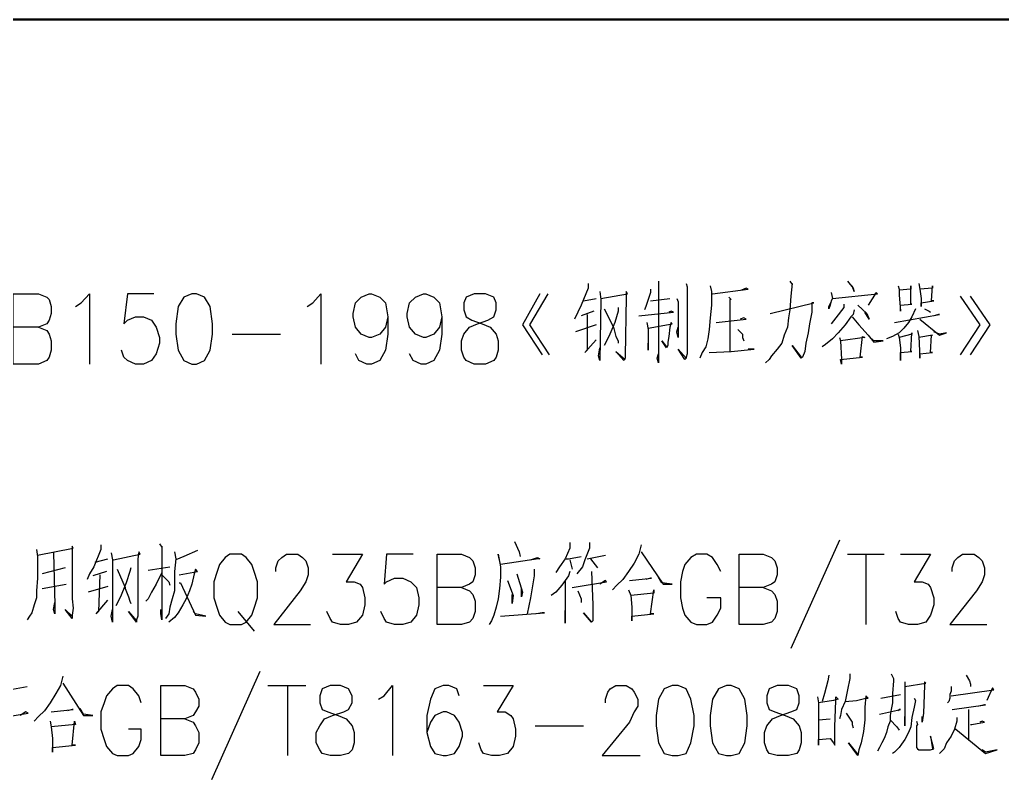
# Model space of a CAD drawing. Header units: millimetres. Extents: x -892 to 4698, y -3687 to 4524.
# Drawn here: x 2930 to 3486, y 4087 to 4524 of the extents above; entities that cross this region are included whole.
import ezdxf

# ---------------------------------------------------------------- set-up
doc = ezdxf.new("R2010")
doc.units = ezdxf.units.MM
doc.layers.add('1', color=7, linetype='Continuous')

msp = doc.modelspace()

# ---------------------------------------------------------------- linework, layer by layer
at = {"layer": '1', "color": 0, "lineweight": 50}
msp.add_lwpolyline([(-891.61, -3685.08), (-891.61, 4523.75), (4698.03, 4523.75), (4698.03, -3685.08), (-891.61, -3685.08)], dxfattribs=at)
at = {"layer": '1', "color": 0, "lineweight": 25}
for points in [[(3291.01, 4375.82), (3291.01, 4373.86), (3291.01, 4329.55), (3290.36, 4332.15), (3291.01, 4334.76)], [(3365.3, 4375.82), (3366.61, 4373.86), (3366.61, 4374.51), (3365.96, 4367.34), (3365.3, 4359.52), (3364.65, 4354.96), (3364, 4349.75), (3362.05, 4345.19), (3360.74, 4340.62), (3358.14, 4337.37), (3354.88, 4333.46), (3353.57, 4331.5), (3351.62, 4329.55)], [(3397.89, 4375.82), (3401.15, 4371.91), (3401.8, 4369.95), (3400.5, 4373.21)], [(3251.26, 4374.51), (3251.26, 4371.91), (3247.35, 4362.13), (3245.39, 4358.22), (3243.44, 4354.31)], [(3257.77, 4369.95), (3258.43, 4365.39), (3257.77, 4330.85), (3257.12, 4333.46), (3257.77, 4338.02)], [(3258.43, 4366.04), (3273.41, 4368.65), (3272.76, 4369.95), (3272.76, 4366.69), (3272.11, 4333.46), (3272.11, 4332.15), (3271.46, 4330.85), (3266.9, 4336.06), (3272.11, 4331.5)], [(3286.45, 4371.25), (3286.45, 4369.3), (3283.84, 4361.48), (3283.19, 4359.52)], [(3306.65, 4374.51), (3307.3, 4372.56), (3307.3, 4337.37), (3307.3, 4334.76), (3306.65, 4332.8), (3306.65, 4332.15), (3306, 4331.5), (3302.09, 4337.37), (3306.65, 4332.15)], [(3320.34, 4373.21), (3320.99, 4369.95), (3320.99, 4362.13), (3320.34, 4354.96), (3319.68, 4348.44), (3319.03, 4343.23), (3317.73, 4338.67), (3315.77, 4335.41), (3314.47, 4332.15)], [(3321.64, 4368.65), (3341.84, 4371.25), (3340.54, 4371.91), (3337.93, 4370.6)], [(3426.56, 4373.21), (3427.22, 4371.25), (3427.22, 4368), (3427.87, 4358.87), (3427.87, 4362.13), (3434.38, 4362.78), (3433.73, 4362.78), (3433.73, 4373.21), (3433.73, 4371.25), (3427.22, 4370.6)], [(3438.29, 4374.51), (3438.95, 4371.25), (3439.6, 4366.04), (3439.6, 4361.48), (3439.6, 4363.43), (3446.77, 4364.74), (3445.46, 4364.74), (3446.12, 4373.21), (3446.12, 4371.91), (3438.95, 4371.25)], [(2940.39, 4349.75), (2944.96, 4347.79), (2946.26, 4345.84), (2947.56, 4341.93), (2947.56, 4336.71), (2946.26, 4332.8), (2944.96, 4330.85), (2940.39, 4328.89), (2926.06, 4328.89), (2926.06, 4368.65), (2940.39, 4368.65), (2944.96, 4366.69), (2946.26, 4365.39), (2947.56, 4361.48), (2947.56, 4357.57), (2946.26, 4353.66), (2944.96, 4351.7), (2940.39, 4349.75), (2926.06, 4349.75)], [(2961.25, 4361.48), (2964.51, 4363.43), (2969.07, 4368.65), (2969.07, 4328.89)], [(3005.56, 4368.65), (2990.58, 4368.65), (2988.62, 4351.7), (2990.58, 4353.66), (2995.14, 4355.61), (2999.7, 4355.61), (3004.26, 4353.66), (3006.87, 4349.75), (3008.82, 4343.88), (3008.82, 4340.62), (3006.87, 4334.76), (3004.26, 4330.85), (2999.7, 4328.89), (2995.14, 4328.89), (2990.58, 4330.85), (2988.62, 4332.8), (2987.32, 4336.71)], [(3027.07, 4368.65), (3022.51, 4366.69), (3019.25, 4361.48), (3017.95, 4351.7), (3017.95, 4345.84), (3019.25, 4336.71), (3022.51, 4330.85), (3027.07, 4328.89), (3029.68, 4328.89), (3034.24, 4330.85), (3037.5, 4336.71), (3038.8, 4345.84), (3038.8, 4351.7), (3037.5, 4361.48), (3034.24, 4366.69), (3029.68, 4368.65), (3027.07, 4368.65)], [(3092.24, 4361.48), (3095.5, 4363.43), (3100.06, 4368.65), (3100.06, 4328.89)], [(3137.86, 4355.61), (3136.56, 4349.75), (3133.3, 4345.84), (3128.74, 4343.88), (3127.43, 4343.88), (3122.87, 4345.84), (3119.61, 4349.75), (3118.31, 4355.61), (3118.31, 4357.57), (3119.61, 4363.43), (3122.87, 4366.69), (3127.43, 4368.65), (3128.74, 4368.65), (3133.3, 4366.69), (3136.56, 4363.43), (3137.86, 4355.61), (3137.86, 4345.84), (3136.56, 4336.71), (3133.3, 4330.85), (3128.74, 4328.89), (3126.13, 4328.89), (3121.57, 4330.85), (3119.61, 4334.76)], [(3168.49, 4355.61), (3167.19, 4349.75), (3163.93, 4345.84), (3159.37, 4343.88), (3158.06, 4343.88), (3153.5, 4345.84), (3150.24, 4349.75), (3148.94, 4355.61), (3148.94, 4357.57), (3150.24, 4363.43), (3153.5, 4366.69), (3158.06, 4368.65), (3159.37, 4368.65), (3163.93, 4366.69), (3167.19, 4363.43), (3168.49, 4355.61), (3168.49, 4345.84), (3167.19, 4336.71), (3163.93, 4330.85), (3159.37, 4328.89), (3156.76, 4328.89), (3152.2, 4330.85), (3150.24, 4334.76)], [(3186.74, 4368.65), (3182.18, 4366.69), (3180.87, 4363.43), (3180.87, 4359.52), (3182.18, 4355.61), (3185.43, 4353.66), (3191.3, 4351.7), (3195.86, 4349.75), (3199.12, 4345.84), (3200.42, 4341.93), (3200.42, 4336.71), (3199.12, 4332.8), (3197.82, 4330.85), (3193.25, 4328.89), (3186.74, 4328.89), (3182.18, 4330.85), (3180.87, 4332.8), (3179.57, 4336.71), (3179.57, 4341.93), (3180.87, 4345.84), (3184.13, 4349.75), (3188.69, 4351.7), (3194.56, 4353.66), (3197.82, 4355.61), (3199.12, 4359.52), (3199.12, 4363.43), (3197.82, 4366.69), (3193.25, 4368.65), (3186.74, 4368.65)], [(3223.88, 4368.65), (3214.11, 4351.05), (3225.19, 4334.11)], [(3228.45, 4368.65), (3218.02, 4351.05), (3229.1, 4334.11)], [(3248.65, 4364.74), (3255.82, 4366.04)], [(3286.45, 4364.74), (3297.53, 4366.04)], [(3301.44, 4366.04), (3302.09, 4364.09), (3302.09, 4343.88), (3301.44, 4347.14), (3302.09, 4349.75)], [(3330.76, 4366.69), (3332.07, 4365.39), (3331.42, 4365.39), (3331.42, 4336.06)], [(3388.77, 4369.3), (3389.42, 4366.04), (3388.77, 4364.74), (3388.11, 4362.13), (3387.46, 4360.17), (3387.46, 4361.48), (3388.77, 4364.09)], [(3389.42, 4366.04), (3414.83, 4368.65), (3414.18, 4369.3), (3409.62, 4362.13)], [(3461.76, 4367.34), (3472.83, 4351.05), (3461.76, 4334.11)], [(3467.62, 4334.11), (3478.7, 4351.05), (3467.62, 4367.34)], [(3254.51, 4358.87), (3247.35, 4356.26)], [(3268.2, 4360.83), (3268.2, 4358.87), (3266.25, 4352.35), (3262.99, 4344.53), (3260.38, 4339.32)], [(3260.38, 4360.17), (3265.59, 4349.75), (3266.9, 4344.53), (3268.2, 4341.93), (3268.2, 4340.62)], [(3279.93, 4356.26), (3299.48, 4358.22), (3298.18, 4358.87), (3296.88, 4358.22)], [(3354.23, 4357.57), (3378.99, 4363.43), (3377.69, 4363.43), (3377.69, 4358.22), (3376.38, 4351.7), (3375.73, 4346.49), (3374.43, 4340.62), (3373.78, 4336.06), (3372.47, 4332.8), (3371.82, 4332.15), (3366.61, 4339.32), (3371.82, 4332.8)], [(3401.8, 4359.52), (3401.15, 4356.92), (3399.84, 4355.61), (3396.59, 4351.05), (3392.68, 4346.49), (3389.42, 4343.23), (3385.51, 4339.97), (3383.55, 4338.67)], [(3395.93, 4362.78), (3395.93, 4360.83), (3391.37, 4354.96), (3388.77, 4351.7)], [(3403.75, 4362.13), (3408.97, 4357.57), (3410.27, 4354.31), (3407.66, 4358.22)], [(3436.34, 4360.17), (3434.38, 4355.61), (3432.43, 4352.35), (3429.82, 4349.1), (3427.22, 4346.49), (3423.31, 4344.53), (3420.05, 4343.23)], [(3441.55, 4360.17), (3444.16, 4358.87), (3444.81, 4358.22)], [(3250.6, 4356.92), (3250.6, 4336.71), (3249.3, 4335.41), (3255.82, 4342.58)], [(3323.6, 4352.35), (3340.54, 4354.31), (3339.24, 4354.96), (3337.28, 4354.31)], [(3400.5, 4355.61), (3404.41, 4351.05), (3409.62, 4345.19), (3412.88, 4341.28), (3418.09, 4341.93), (3412.88, 4341.93), (3410.27, 4344.53)], [(3424.61, 4352.35), (3450.03, 4356.92), (3449.37, 4356.92), (3446.77, 4356.26)], [(3438.95, 4354.31), (3450.03, 4345.19), (3453.94, 4346.49), (3450.03, 4345.84), (3446.77, 4347.14)], [(3255.82, 4351.05), (3244.09, 4347.14)], [(3284.49, 4352.35), (3285.14, 4348.44), (3285.14, 4347.79), (3285.14, 4336.71), (3285.14, 4338.67), (3285.14, 4340.62)], [(3285.14, 4349.1), (3298.83, 4351.7), (3298.18, 4352.35), (3297.53, 4349.75), (3296.88, 4344.53), (3296.22, 4341.28), (3296.22, 4339.32), (3295.57, 4338.02), (3292.97, 4341.93), (3295.57, 4338.67)], [(3335.98, 4348.44), (3338.58, 4345.84), (3338.58, 4343.88), (3339.24, 4341.93)], [(3437.64, 4347.79), (3438.29, 4344.53), (3438.95, 4332.15), (3438.95, 4334.76), (3446.12, 4335.41), (3444.81, 4335.41), (3445.46, 4345.19), (3446.12, 4345.19), (3438.29, 4343.88)], [(3049.88, 4345.84), (3077.25, 4345.84)], [(3393.33, 4343.88), (3393.98, 4341.93), (3394.63, 4331.5), (3394.63, 4328.89), (3393.98, 4331.5), (3406.36, 4332.8), (3405.06, 4332.8), (3406.36, 4344.53), (3407.66, 4343.88), (3393.98, 4341.93)], [(3426.56, 4345.84), (3427.22, 4343.88), (3427.87, 4338.02), (3427.87, 4336.71), (3427.87, 4330.85), (3427.87, 4335.41), (3434.38, 4336.06), (3433.73, 4336.06), (3434.38, 4346.49), (3434.38, 4345.84), (3427.22, 4343.88)], [(3319.68, 4335.41), (3332.07, 4336.06), (3345.1, 4337.37), (3343.8, 4337.37), (3341.84, 4337.37)], [(2939.74, 4220.71), (2959.95, 4224.62), (2959.29, 4225.92), (2959.29, 4220.06), (2959.29, 4205.07), (2959.29, 4197.25), (2959.29, 4195.95), (2959.95, 4190.73), (2959.29, 4186.82), (2959.29, 4184.87), (2955.38, 4190.08), (2959.29, 4186.17)], [(2975.59, 4226.58), (2975.59, 4223.97), (2971.68, 4214.19), (2969.07, 4210.28), (2967.77, 4207.03)], [(3008.82, 4227.23), (3010.13, 4225.27), (3010.13, 4225.92), (3010.13, 4184.22), (3009.48, 4187.47), (3009.48, 4190.08)], [(3209.55, 4228.53), (3212.15, 4222.67), (3212.81, 4220.06)], [(3240.83, 4227.88), (3240.83, 4224.62), (3238.22, 4218.76), (3234.96, 4214.19), (3233.01, 4210.94)], [(3251.91, 4227.88), (3251.91, 4224.62), (3249.3, 4218.1), (3248, 4214.19), (3244.74, 4210.28)], [(3281.23, 4226.58), (3279.93, 4221.36), (3277.32, 4216.15), (3274.07, 4211.59), (3270.81, 4207.03), (3267.55, 4203.77), (3264.94, 4201.16)], [(3393.33, 4229.18), (3365.96, 4167.92)], [(2939.09, 4223.97), (2939.74, 4220.06), (2939.74, 4215.5), (2939.74, 4207.68), (2939.09, 4200.51), (2939.09, 4196.6), (2937.79, 4192.69), (2936.48, 4188.13), (2935.18, 4186.17), (2933.88, 4184.22)], [(2948.87, 4222.01), (2949.52, 4192.69), (2949.52, 4187.47), (2948.87, 4190.08), (2949.52, 4193.99)], [(2981.45, 4222.01), (2982.1, 4218.1), (2982.1, 4182.91), (2981.45, 4186.17), (2982.1, 4190.08)], [(2982.76, 4218.1), (2997.74, 4221.36), (2997.09, 4222.67), (2996.44, 4218.76), (2996.44, 4186.17), (2995.79, 4184.22), (2995.79, 4182.91), (2991.23, 4188.78), (2995.79, 4183.56)], [(3017.3, 4222.67), (3017.95, 4218.76), (3017.3, 4211.59), (3017.3, 4205.72), (3017.3, 4200.51), (3015.99, 4195.95), (3014.69, 4191.38), (3014.04, 4187.47), (3012.08, 4184.87)], [(3030.33, 4223.32), (3022.51, 4220.06), (3017.95, 4218.1)], [(3048.58, 4221.36), (3045.97, 4219.41), (3042.71, 4215.5), (3041.41, 4211.59), (3039.45, 4205.72), (3039.45, 4196.6), (3041.41, 4190.73), (3042.71, 4186.82), (3045.97, 4182.91), (3048.58, 4181.61), (3055.09, 4181.61), (3057.7, 4182.91), (3060.96, 4186.82), (3062.26, 4190.73), (3064.22, 4196.6), (3064.22, 4205.72), (3062.26, 4211.59), (3060.96, 4215.5), (3057.7, 4219.41), (3055.09, 4221.36), (3048.58, 4221.36)], [(3074.65, 4211.59), (3074.65, 4213.54), (3075.95, 4217.45), (3077.9, 4219.41), (3080.51, 4221.36), (3087.03, 4221.36), (3089.63, 4219.41), (3091.59, 4217.45), (3092.89, 4213.54), (3092.89, 4209.63), (3091.59, 4205.72), (3088.33, 4200.51), (3073.34, 4181.61), (3094.2, 4181.61)], [(3106.58, 4221.36), (3123.52, 4221.36), (3114.4, 4205.72), (3118.96, 4205.72), (3122.22, 4204.42), (3123.52, 4202.46), (3124.83, 4196.6), (3124.83, 4192.69), (3123.52, 4186.82), (3120.26, 4182.91), (3115.7, 4181.61), (3111.14, 4181.61), (3106.58, 4182.91), (3105.28, 4184.87), (3103.32, 4188.78)], [(3152.2, 4221.36), (3137.21, 4221.36), (3135.91, 4204.42), (3137.21, 4205.72), (3141.77, 4207.68), (3146.33, 4207.68), (3150.89, 4205.72), (3154.15, 4202.46), (3155.46, 4196.6), (3155.46, 4192.69), (3154.15, 4186.82), (3150.89, 4182.91), (3146.33, 4181.61), (3141.77, 4181.61), (3137.21, 4182.91), (3135.91, 4184.87), (3133.95, 4188.78)], [(3179.57, 4202.46), (3184.13, 4200.51), (3186.09, 4198.55), (3187.39, 4194.64), (3187.39, 4188.78), (3186.09, 4184.87), (3184.13, 4182.91), (3179.57, 4181.61), (3165.88, 4181.61), (3165.88, 4221.36), (3179.57, 4221.36), (3184.13, 4219.41), (3186.09, 4217.45), (3187.39, 4213.54), (3187.39, 4209.63), (3186.09, 4205.72), (3184.13, 4204.42), (3179.57, 4202.46), (3165.88, 4202.46)], [(3218.67, 4218.1), (3222.58, 4219.41), (3223.88, 4218.76), (3223.23, 4218.76), (3201.73, 4215.5), (3200.42, 4221.36), (3201.73, 4214.19), (3201.73, 4208.33), (3201.08, 4201.81), (3200.42, 4195.95), (3199.12, 4191.38), (3197.82, 4186.82), (3196.51, 4183.56), (3195.21, 4181.61)], [(3238.87, 4218.76), (3240.18, 4218.76), (3247.35, 4220.06)], [(3250.6, 4218.76), (3261.03, 4220.71)], [(3281.23, 4222.67), (3293.62, 4204.42), (3298.83, 4204.42), (3292.97, 4205.07), (3291.01, 4208.33)], [(3326.2, 4211.59), (3324.25, 4215.5), (3321.64, 4219.41), (3318.38, 4221.36), (3312.52, 4221.36), (3309.26, 4219.41), (3306, 4215.5), (3304.7, 4211.59), (3303.39, 4205.72), (3303.39, 4196.6), (3304.7, 4190.73), (3306, 4186.82), (3309.26, 4182.91), (3312.52, 4181.61), (3318.38, 4181.61), (3321.64, 4182.91), (3324.25, 4186.82), (3326.2, 4190.73), (3326.2, 4196.6), (3318.38, 4196.6)], [(3350.31, 4202.46), (3354.88, 4200.51), (3356.83, 4198.55), (3358.14, 4194.64), (3358.14, 4188.78), (3356.83, 4184.87), (3354.88, 4182.91), (3350.31, 4181.61), (3336.63, 4181.61), (3336.63, 4221.36), (3350.31, 4221.36), (3354.88, 4219.41), (3356.83, 4217.45), (3358.14, 4213.54), (3358.14, 4209.63), (3356.83, 4205.72), (3354.88, 4204.42), (3350.31, 4202.46), (3336.63, 4202.46)], [(3397.89, 4221.36), (3418.74, 4221.36)], [(3408.32, 4221.36), (3408.32, 4181.61)], [(3427.87, 4221.36), (3444.81, 4221.36), (3435.69, 4205.72), (3440.25, 4205.72), (3443.51, 4204.42), (3444.81, 4202.46), (3446.77, 4196.6), (3446.77, 4192.69), (3444.81, 4186.82), (3442.2, 4182.91), (3437.64, 4181.61), (3432.43, 4181.61), (3427.87, 4182.91), (3426.56, 4184.87), (3425.26, 4188.78)], [(3457.19, 4211.59), (3457.19, 4213.54), (3458.5, 4217.45), (3460.45, 4219.41), (3463.06, 4221.36), (3469.58, 4221.36), (3472.18, 4219.41), (3474.14, 4217.45), (3475.44, 4213.54), (3475.44, 4209.63), (3474.14, 4205.72), (3470.88, 4200.51), (3455.89, 4181.61), (3476.75, 4181.61)], [(2972.33, 4216.8), (2979.5, 4218.76)], [(3002.31, 4212.24), (3014.69, 4214.19)], [(3240.83, 4218.1), (3242.13, 4212.89)], [(3252.56, 4218.76), (3256.47, 4213.54)], [(2955.38, 4213.54), (2942.35, 4210.28)], [(2978.85, 4211.59), (2971.02, 4208.98)], [(2974.93, 4209.63), (2974.28, 4188.78), (2972.98, 4187.47), (2979.5, 4195.29)], [(2992.53, 4213.54), (2991.88, 4211.59), (2989.92, 4205.07), (2986.67, 4197.25), (2984.06, 4192.04)], [(2984.71, 4212.89), (2989.27, 4202.46), (2989.27, 4201.81), (2991.23, 4197.25), (2991.88, 4194.64), (2992.53, 4193.34)], [(3010.13, 4210.94), (3006.87, 4204.42), (3004.26, 4199.86), (3002.31, 4195.95), (3001, 4194.64)], [(3010.13, 4209.63), (3014.04, 4205.72), (3014.69, 4203.77)], [(3019.9, 4209.63), (3030.33, 4211.59), (3029.03, 4212.89), (3028.37, 4210.28), (3027.07, 4204.42), (3025.77, 4200.51), (3023.81, 4195.95), (3021.86, 4192.69), (3019.25, 4188.13), (3017.3, 4185.52), (3014.04, 4182.91)], [(3210.85, 4210.28), (3214.11, 4199.86), (3213.46, 4197.25), (3213.46, 4202.46)], [(3220.63, 4212.89), (3220.63, 4208.98), (3218.67, 4196.6), (3216.72, 4187.47)], [(3240.83, 4211.59), (3240.18, 4208.98), (3236.27, 4203.77), (3233.01, 4199.86), (3230.4, 4197.9)], [(3253.21, 4211.59), (3253.86, 4192.69), (3253.86, 4186.17), (3253.86, 4183.56), (3253.21, 4182.91), (3248.65, 4188.13), (3253.21, 4182.91)], [(2942.35, 4201.81), (2956.04, 4204.42)], [(2979.5, 4203.11), (2968.42, 4199.86)], [(3019.9, 4205.07), (3020.55, 4205.07), (3029.03, 4186.82), (3034.89, 4186.17), (3029.03, 4187.47), (3027.72, 4188.78)], [(3205.64, 4206.37), (3208.9, 4197.9), (3208.24, 4193.34), (3208.24, 4198.55)], [(3238.22, 4206.37), (3238.22, 4182.26), (3238.22, 4186.17), (3238.22, 4189.43)], [(3242.13, 4202.46), (3261.68, 4205.72), (3261.03, 4206.37), (3257.77, 4204.42)], [(3274.72, 4206.37), (3287.1, 4207.68), (3286.45, 4207.68), (3283.84, 4207.03)], [(3245.39, 4200.51), (3247.35, 4195.95), (3247.35, 4193.99)], [(3274.07, 4201.16), (3275.37, 4197.9), (3276.02, 4191.38), (3276.02, 4183.56), (3276.02, 4186.17), (3288.4, 4187.47), (3286.45, 4187.47), (3288.4, 4201.16), (3288.4, 4199.2), (3275.37, 4197.9)], [(3053.14, 4188.78), (3062.26, 4177.7)], [(3201.73, 4186.17), (3226.49, 4188.13), (3225.19, 4188.13), (3221.93, 4187.47)], [(3065.52, 4154.89), (3038.15, 4093.63)], [(3387.46, 4152.93), (3386.81, 4149.68), (3384.86, 4142.51), (3383.55, 4137.94)], [(3399.19, 4153.59), (3399.19, 4150.98), (3397.89, 4144.46), (3396.59, 4137.94), (3394.63, 4133.38), (3393.98, 4130.12), (3393.33, 4128.17)], [(3422.65, 4153.59), (3423.96, 4150.98), (3423.96, 4149.68), (3423.31, 4142.51), (3423.31, 4137.29), (3422.65, 4133.38), (3422, 4130.12), (3422, 4126.87), (3420.7, 4123.61), (3420.05, 4120.35), (3418.74, 4117.09), (3417.44, 4114.48), (3416.14, 4111.88), (3414.83, 4109.92)], [(3465.01, 4152.93), (3466.97, 4149.68), (3467.62, 4147.72), (3467.62, 4146.42)], [(2954.08, 4152.28), (2952.78, 4147.07), (2950.17, 4142.51), (2946.91, 4137.29), (2943.65, 4132.73), (2940.39, 4129.47), (2937.79, 4126.87)], [(2954.08, 4148.37), (2965.81, 4130.12), (2971.02, 4130.12), (2965.81, 4130.78), (2963.86, 4134.03)], [(2998.4, 4137.29), (2997.09, 4141.2), (2993.83, 4145.11), (2991.23, 4147.07), (2984.71, 4147.07), (2982.1, 4145.11), (2978.85, 4141.2), (2977.54, 4137.29), (2975.59, 4132.08), (2975.59, 4122.3), (2977.54, 4116.44), (2978.85, 4112.53), (2982.1, 4108.62), (2984.71, 4107.31), (2991.23, 4107.31), (2993.83, 4108.62), (2997.09, 4112.53), (2998.4, 4116.44), (2998.4, 4122.3), (2991.23, 4122.3)], [(3023.16, 4128.17), (3027.72, 4126.21), (3029.03, 4124.26), (3030.98, 4120.35), (3030.98, 4114.48), (3029.03, 4110.57), (3027.72, 4108.62), (3023.16, 4107.31), (3009.48, 4107.31), (3009.48, 4147.07), (3023.16, 4147.07), (3027.72, 4145.11), (3029.03, 4143.16), (3030.98, 4139.25), (3030.98, 4135.34), (3029.03, 4132.08), (3027.72, 4130.12), (3023.16, 4128.17), (3009.48, 4128.17)], [(3070.08, 4147.07), (3091.59, 4147.07)], [(3081.16, 4147.07), (3081.16, 4107.31)], [(3105.28, 4147.07), (3100.71, 4145.11), (3099.41, 4141.2), (3099.41, 4137.29), (3100.71, 4133.38), (3103.97, 4132.08), (3109.84, 4130.12), (3114.4, 4128.17), (3117.66, 4124.26), (3118.96, 4120.35), (3118.96, 4114.48), (3117.66, 4110.57), (3115.7, 4108.62), (3111.14, 4107.31), (3105.28, 4107.31), (3100.71, 4108.62), (3099.41, 4110.57), (3097.45, 4114.48), (3097.45, 4120.35), (3099.41, 4124.26), (3102.02, 4128.17), (3106.58, 4130.12), (3113.1, 4132.08), (3115.7, 4133.38), (3117.66, 4137.29), (3117.66, 4141.2), (3115.7, 4145.11), (3111.14, 4147.07), (3105.28, 4147.07)], [(3132.65, 4139.25), (3135.91, 4141.2), (3140.47, 4147.07), (3140.47, 4107.31)], [(3178.27, 4141.2), (3176.96, 4145.11), (3172.4, 4147.07), (3169.14, 4147.07), (3164.58, 4145.11), (3161.97, 4139.25), (3160.02, 4130.12), (3160.02, 4120.35), (3161.97, 4112.53), (3164.58, 4108.62), (3169.14, 4107.31), (3171.1, 4107.31), (3175.66, 4108.62), (3178.27, 4112.53), (3180.22, 4118.39), (3180.22, 4120.35), (3178.27, 4126.21), (3175.66, 4130.12), (3171.1, 4132.08), (3169.14, 4132.08), (3164.58, 4130.12), (3161.97, 4126.21), (3160.02, 4120.35)], [(3191.95, 4147.07), (3208.9, 4147.07), (3199.77, 4132.08), (3204.33, 4132.08), (3207.59, 4130.12), (3208.9, 4128.17), (3210.2, 4122.3), (3210.2, 4118.39), (3208.9, 4112.53), (3205.64, 4108.62), (3201.08, 4107.31), (3196.51, 4107.31), (3191.95, 4108.62), (3190.65, 4110.57), (3189.34, 4114.48)], [(3261.03, 4137.29), (3261.03, 4139.25), (3262.34, 4143.16), (3263.64, 4145.11), (3266.9, 4147.07), (3272.76, 4147.07), (3276.02, 4145.11), (3277.32, 4143.16), (3279.28, 4139.25), (3279.28, 4135.34), (3277.32, 4132.08), (3274.72, 4126.21), (3259.08, 4107.31), (3280.58, 4107.31)], [(3298.83, 4147.07), (3294.27, 4145.11), (3291.01, 4139.25), (3289.71, 4130.12), (3289.71, 4124.26), (3291.01, 4114.48), (3294.27, 4108.62), (3298.83, 4107.31), (3302.09, 4107.31), (3306.65, 4108.62), (3309.26, 4114.48), (3311.21, 4124.26), (3311.21, 4130.12), (3309.26, 4139.25), (3306.65, 4145.11), (3302.09, 4147.07), (3298.83, 4147.07)], [(3329.46, 4147.07), (3324.9, 4145.11), (3321.64, 4139.25), (3320.34, 4130.12), (3320.34, 4124.26), (3321.64, 4114.48), (3324.9, 4108.62), (3329.46, 4107.31), (3332.07, 4107.31), (3336.63, 4108.62), (3339.89, 4114.48), (3341.19, 4124.26), (3341.19, 4130.12), (3339.89, 4139.25), (3336.63, 4145.11), (3332.07, 4147.07), (3329.46, 4147.07)], [(3358.14, 4147.07), (3353.57, 4145.11), (3352.27, 4141.2), (3352.27, 4137.29), (3353.57, 4133.38), (3356.83, 4132.08), (3362.7, 4130.12), (3367.26, 4128.17), (3370.52, 4124.26), (3371.82, 4120.35), (3371.82, 4114.48), (3370.52, 4110.57), (3369.21, 4108.62), (3364.65, 4107.31), (3358.14, 4107.31), (3353.57, 4108.62), (3352.27, 4110.57), (3350.97, 4114.48), (3350.97, 4120.35), (3352.27, 4124.26), (3355.53, 4128.17), (3360.09, 4130.12), (3365.96, 4132.08), (3369.21, 4133.38), (3370.52, 4137.29), (3370.52, 4141.2), (3369.21, 4145.11), (3364.65, 4147.07), (3358.14, 4147.07)], [(3430.47, 4149.02), (3430.47, 4146.42), (3430.47, 4128.17), (3430.47, 4124.26), (3430.47, 4126.21), (3430.47, 4129.47)], [(3430.47, 4146.42), (3442.2, 4148.37), (3441.55, 4149.02), (3441.55, 4147.07), (3440.9, 4131.43), (3440.25, 4126.21), (3440.25, 4127.52), (3440.25, 4129.47)], [(2923.45, 4144.46), (2933.88, 4146.42)], [(3416.79, 4139.9), (3427.87, 4141.85)], [(3456.54, 4146.42), (3456.54, 4143.81), (3455.89, 4141.85), (3455.89, 4139.9), (3455.24, 4137.94), (3454.59, 4137.29)], [(3456.54, 4141.2), (3480.66, 4144.46), (3480, 4145.77), (3476.75, 4138.6)], [(3380.94, 4140.55), (3381.6, 4137.29), (3381.6, 4128.17), (3381.6, 4120.35), (3381.6, 4113.18), (3381.6, 4116.44), (3388.11, 4117.09), (3390.07, 4114.48), (3390.72, 4113.18), (3390.72, 4123.61), (3391.37, 4138.6), (3391.37, 4140.55), (3392.68, 4139.25), (3390.07, 4138.6), (3381.6, 4137.29)], [(3396.59, 4137.94), (3403.1, 4138.6), (3408.32, 4139.9), (3409.62, 4139.9), (3408.32, 4141.2), (3407.66, 4134.69), (3407.66, 4127.52), (3407.01, 4121), (3405.71, 4114.48), (3404.41, 4110.57), (3403.75, 4107.31), (3398.54, 4114.48), (3403.75, 4107.97)], [(3435.69, 4139.9), (3436.34, 4138.6), (3435.69, 4134.69), (3434.38, 4128.82), (3433.73, 4123.61), (3432.43, 4120.35), (3430.47, 4116.44), (3428.52, 4113.83), (3427.22, 4111.88), (3424.61, 4109.27), (3423.31, 4108.62)], [(3457.19, 4133.38), (3476.09, 4135.99), (3475.44, 4135.99), (3472.18, 4135.34)], [(2914.98, 4128.17), (2934.53, 4131.43), (2933.23, 4132.08), (2929.97, 4130.12)], [(2947.56, 4132.08), (2959.95, 4133.38), (2959.29, 4133.38), (2956.69, 4132.73)], [(3397.24, 4131.43), (3400.5, 4126.21), (3400.5, 4124.91), (3401.15, 4122.96)], [(3416.14, 4130.78), (3427.87, 4133.38), (3427.22, 4133.38), (3426.56, 4132.73)], [(3466.32, 4133.38), (3466.32, 4131.43), (3466.32, 4115.79)], [(2946.91, 4126.87), (2947.56, 4123.61), (2948.22, 4117.09), (2948.22, 4109.27), (2948.22, 4111.88), (2961.25, 4113.18), (2959.29, 4113.18), (2960.6, 4126.87), (2961.25, 4124.91), (2947.56, 4123.61)], [(3381.6, 4127.52), (3388.11, 4128.17)], [(3422, 4127.52), (3425.91, 4123.61), (3427.22, 4121.65)], [(3436.99, 4126.87), (3437.64, 4124.91), (3436.99, 4124.26), (3436.99, 4113.83), (3436.99, 4111.88), (3437.64, 4111.22), (3438.29, 4110.57), (3439.6, 4110.57), (3443.51, 4110.57), (3444.81, 4110.57), (3446.77, 4111.22), (3444.81, 4118.39), (3446.12, 4111.22)], [(3459.8, 4128.82), (3459.8, 4126.87), (3458.5, 4122.3), (3456.54, 4118.39), (3453.94, 4114.48), (3452.63, 4111.22), (3450.03, 4108.62)], [(3467.62, 4124.91), (3468.27, 4124.91), (3475.44, 4126.21), (3474.14, 4126.87), (3472.83, 4126.21)], [(3221.28, 4124.26), (3248.65, 4124.26)], [(3458.5, 4122.3), (3459.15, 4122.3), (3476.09, 4108.62), (3482.61, 4110.57), (3476.09, 4109.27), (3474.14, 4110.57)]]:
    msp.add_lwpolyline(points, dxfattribs=at)

doc.saveas('drawing.dxf')
